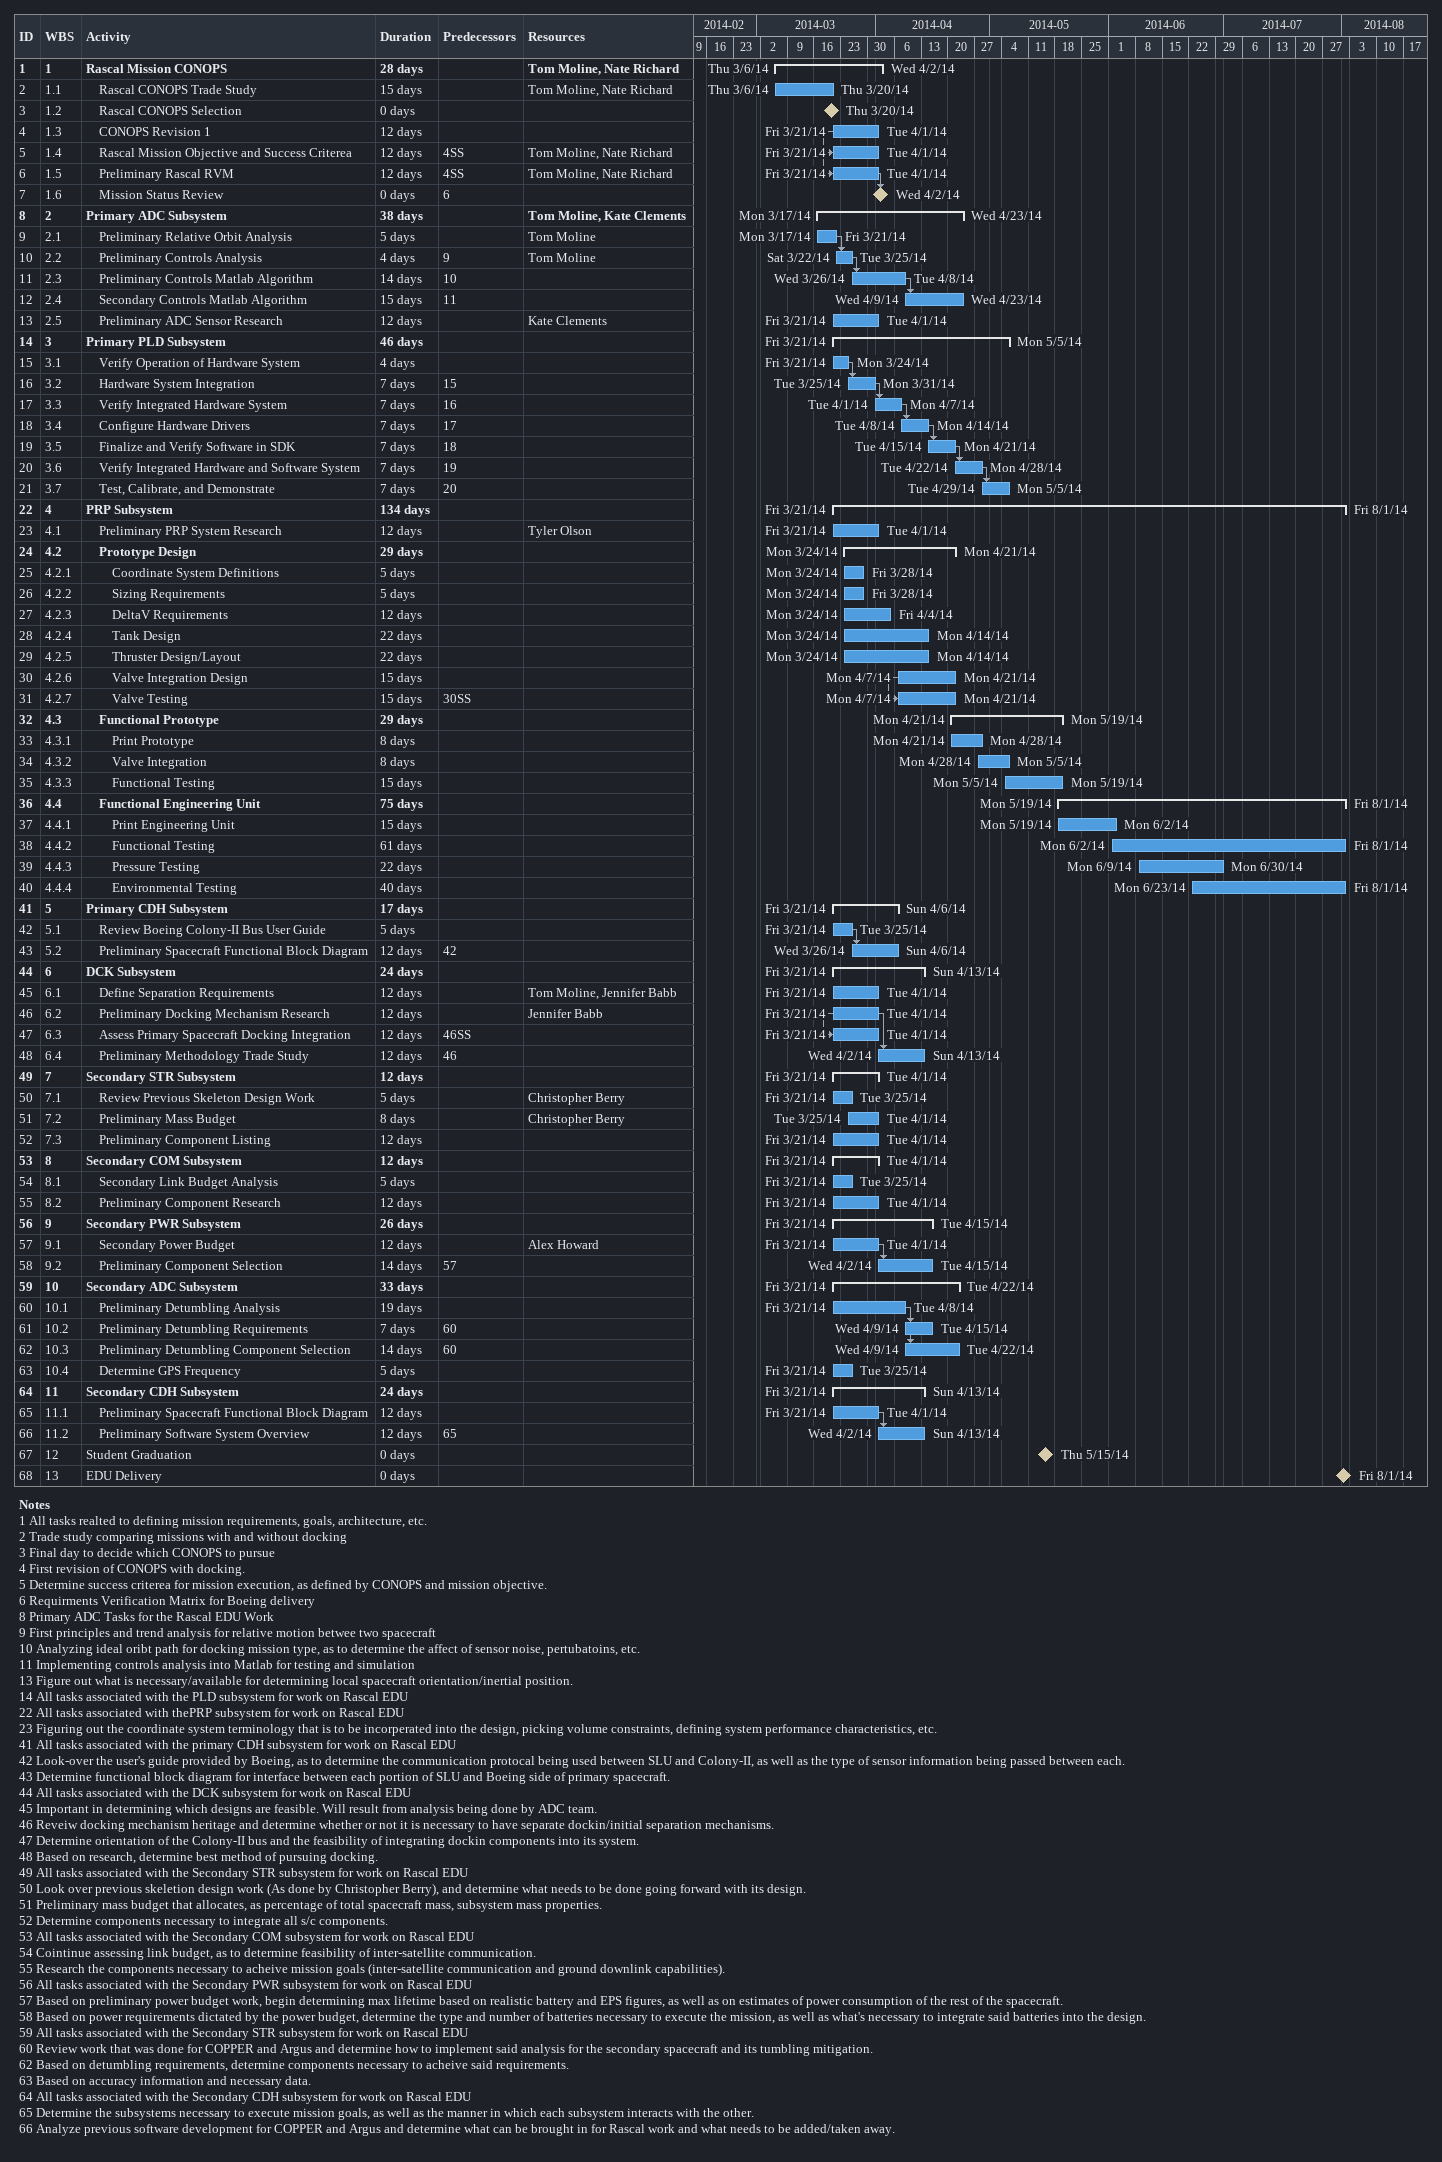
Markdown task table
| ID | WBS | Task | Duration | Start | Finish | Predecessors | Resources |
|---|---|---|---|---|---|---|---|
| 1 | 1 | **Rascal Mission CONOPS** | 28d | 2014-03-06 | 2014-04-02 |  | Tom Moline, Nate Richard |
| 2 | 1.1 | Rascal CONOPS Trade Study | 15d | 2014-03-06 | 2014-03-20 |  | Tom Moline, Nate Richard |
| 3 | 1.2 | Rascal CONOPS Selection | 0d | 2014-03-20 | 2014-03-20 |  |  |
| 4 | 1.3 | CONOPS Revision 1 | 12d | 2014-03-21 | 2014-04-01 |  |  |
| 5 | 1.4 | Rascal Mission Objective and Success Criterea | 12d | 2014-03-21 | 2014-04-01 | 4SS | Tom Moline, Nate Richard |
| 6 | 1.5 | Preliminary Rascal RVM | 12d | 2014-03-21 | 2014-04-01 | 4SS | Tom Moline, Nate Richard |
| 7 | 1.6 | Mission Status Review | 0d | 2014-04-02 | 2014-04-02 | 6 |  |
| 8 | 2 | **Primary ADC Subsystem** | 38d | 2014-03-17 | 2014-04-23 |  | Tom Moline, Kate Clements |
| 9 | 2.1 | Preliminary Relative Orbit Analysis | 5d | 2014-03-17 | 2014-03-21 |  | Tom Moline |
| 10 | 2.2 | Preliminary Controls Analysis | 4d | 2014-03-22 | 2014-03-25 | 9 | Tom Moline |
| 11 | 2.3 | Preliminary Controls Matlab Algorithm | 14d | 2014-03-26 | 2014-04-08 | 10 |  |
| 12 | 2.4 | Secondary Controls Matlab Algorithm | 15d | 2014-04-09 | 2014-04-23 | 11 |  |
| 13 | 2.5 | Preliminary ADC Sensor Research | 12d | 2014-03-21 | 2014-04-01 |  | Kate Clements |
| 14 | 3 | **Primary PLD Subsystem** | 46d | 2014-03-21 | 2014-05-05 |  |  |
| 15 | 3.1 | Verify Operation of Hardware System | 4d | 2014-03-21 | 2014-03-24 |  |  |
| 16 | 3.2 | Hardware System Integration | 7d | 2014-03-25 | 2014-03-31 | 15 |  |
| 17 | 3.3 | Verify Integrated Hardware System | 7d | 2014-04-01 | 2014-04-07 | 16 |  |
| 18 | 3.4 | Configure Hardware Drivers | 7d | 2014-04-08 | 2014-04-14 | 17 |  |
| 19 | 3.5 | Finalize and Verify Software in SDK | 7d | 2014-04-15 | 2014-04-21 | 18 |  |
| 20 | 3.6 | Verify Integrated Hardware and Software System | 7d | 2014-04-22 | 2014-04-28 | 19 |  |
| 21 | 3.7 | Test, Calibrate, and Demonstrate | 7d | 2014-04-29 | 2014-05-05 | 20 |  |
| 22 | 4 | **PRP Subsystem** | 134d | 2014-03-21 | 2014-08-01 |  |  |
| 23 | 4.1 | Preliminary PRP System Research | 12d | 2014-03-21 | 2014-04-01 |  | Tyler Olson |
| 24 | 4.2 | **Prototype Design** | 29d | 2014-03-24 | 2014-04-21 |  |  |
| 25 | 4.2.1 | Coordinate System Definitions | 5d | 2014-03-24 | 2014-03-28 |  |  |
| 26 | 4.2.2 | Sizing Requirements | 5d | 2014-03-24 | 2014-03-28 |  |  |
| 27 | 4.2.3 | DeltaV Requirements | 12d | 2014-03-24 | 2014-04-04 |  |  |
| 28 | 4.2.4 | Tank Design | 22d | 2014-03-24 | 2014-04-14 |  |  |
| 29 | 4.2.5 | Thruster Design/Layout | 22d | 2014-03-24 | 2014-04-14 |  |  |
| 30 | 4.2.6 | Valve Integration Design | 15d | 2014-04-07 | 2014-04-21 |  |  |
| 31 | 4.2.7 | Valve Testing | 15d | 2014-04-07 | 2014-04-21 | 30SS |  |
| 32 | 4.3 | **Functional Prototype** | 29d | 2014-04-21 | 2014-05-19 |  |  |
| 33 | 4.3.1 | Print Prototype | 8d | 2014-04-21 | 2014-04-28 |  |  |
| 34 | 4.3.2 | Valve Integration | 8d | 2014-04-28 | 2014-05-05 |  |  |
| 35 | 4.3.3 | Functional Testing | 15d | 2014-05-05 | 2014-05-19 |  |  |
| 36 | 4.4 | **Functional Engineering Unit** | 75d | 2014-05-19 | 2014-08-01 |  |  |
| 37 | 4.4.1 | Print Engineering Unit | 15d | 2014-05-19 | 2014-06-02 |  |  |
| 38 | 4.4.2 | Functional Testing | 61d | 2014-06-02 | 2014-08-01 |  |  |
| 39 | 4.4.3 | Pressure Testing | 22d | 2014-06-09 | 2014-06-30 |  |  |
| 40 | 4.4.4 | Environmental Testing | 40d | 2014-06-23 | 2014-08-01 |  |  |
| 41 | 5 | **Primary CDH Subsystem** | 17d | 2014-03-21 | 2014-04-06 |  |  |
| 42 | 5.1 | Review Boeing Colony-II Bus User Guide | 5d | 2014-03-21 | 2014-03-25 |  |  |
| 43 | 5.2 | Preliminary Spacecraft Functional Block Diagram | 12d | 2014-03-26 | 2014-04-06 | 42 |  |
| 44 | 6 | **DCK Subsystem** | 24d | 2014-03-21 | 2014-04-13 |  |  |
| 45 | 6.1 | Define Separation Requirements | 12d | 2014-03-21 | 2014-04-01 |  | Tom Moline, Jennifer Babb |
| 46 | 6.2 | Preliminary Docking Mechanism Research | 12d | 2014-03-21 | 2014-04-01 |  | Jennifer Babb |
| 47 | 6.3 | Assess Primary Spacecraft Docking Integration | 12d | 2014-03-21 | 2014-04-01 | 46SS |  |
| 48 | 6.4 | Preliminary Methodology Trade Study | 12d | 2014-04-02 | 2014-04-13 | 46 |  |
| 49 | 7 | **Secondary STR Subsystem** | 12d | 2014-03-21 | 2014-04-01 |  |  |
| 50 | 7.1 | Review Previous Skeleton Design Work | 5d | 2014-03-21 | 2014-03-25 |  | Christopher Berry |
| 51 | 7.2 | Preliminary Mass Budget | 8d | 2014-03-25 | 2014-04-01 |  | Christopher Berry |
| 52 | 7.3 | Preliminary Component Listing | 12d | 2014-03-21 | 2014-04-01 |  |  |
| 53 | 8 | **Secondary COM Subsystem** | 12d | 2014-03-21 | 2014-04-01 |  |  |
| 54 | 8.1 | Secondary Link Budget Analysis | 5d | 2014-03-21 | 2014-03-25 |  |  |
| 55 | 8.2 | Preliminary Component Research | 12d | 2014-03-21 | 2014-04-01 |  |  |
| 56 | 9 | **Secondary PWR Subsystem** | 26d | 2014-03-21 | 2014-04-15 |  |  |
| 57 | 9.1 | Secondary Power Budget | 12d | 2014-03-21 | 2014-04-01 |  | Alex Howard |
| 58 | 9.2 | Preliminary Component Selection | 14d | 2014-04-02 | 2014-04-15 | 57 |  |
| 59 | 10 | **Secondary ADC Subsystem** | 33d | 2014-03-21 | 2014-04-22 |  |  |
| 60 | 10.1 | Preliminary Detumbling Analysis | 19d | 2014-03-21 | 2014-04-08 |  |  |
| 61 | 10.2 | Preliminary Detumbling Requirements | 7d | 2014-04-09 | 2014-04-15 | 60 |  |
| 62 | 10.3 | Preliminary Detumbling Component Selection | 14d | 2014-04-09 | 2014-04-22 | 60 |  |
| 63 | 10.4 | Determine GPS Frequency | 5d | 2014-03-21 | 2014-03-25 |  |  |
| 64 | 11 | **Secondary CDH Subsystem** | 24d | 2014-03-21 | 2014-04-13 |  |  |
| 65 | 11.1 | Preliminary Spacecraft Functional Block Diagram | 12d | 2014-03-21 | 2014-04-01 |  |  |
| 66 | 11.2 | Preliminary Software System Overview | 12d | 2014-04-02 | 2014-04-13 | 65 |  |
| 67 | 12 | Student Graduation | 0d | 2014-05-15 | 2014-05-15 |  |  |
| 68 | 13 | EDU Delivery | 0d | 2014-08-01 | 2014-08-01 |  |  |

Notes
- 1: All tasks realted to defining mission requirements, goals, architecture, etc.
- 2: Trade study comparing missions with and without docking
- 3: Final day to decide which CONOPS to pursue
- 4: First revision of CONOPS with docking.
- 5: Determine success criterea for mission execution, as defined by CONOPS and mission objective.
- 6: Requirments Verification Matrix for Boeing delivery
- 8: Primary ADC Tasks for the Rascal EDU Work
- 9: First principles and trend analysis for relative motion betwee two spacecraft
- 10: Analyzing ideal oribt path for docking mission type, as to determine the affect of sensor noise, pertubatoins, etc.
- 11: Implementing controls analysis into Matlab for testing and simulation
- 13: Figure out what is necessary/available for determining local spacecraft orientation/inertial position.
- 14: All tasks associated with the PLD subsystem for work on Rascal EDU
- 22: All tasks associated with thePRP subsystem for work on Rascal EDU
- 23: Figuring out the coordinate system terminology that is to be incorperated into the design, picking volume constraints, defining system performance characteristics, etc.
- 41: All tasks associated with the primary CDH subsystem for work on Rascal EDU
- 42: Look-over the user's guide provided by Boeing, as to determine the communication protocal being used between SLU and Colony-II, as well as the type of sensor information being passed between each.
- 43: Determine functional block diagram for interface between each portion of SLU and Boeing side of primary spacecraft.
- 44: All tasks associated with the DCK subsystem for work on Rascal EDU
- 45: Important in determining which designs are feasible. Will result from analysis being done by ADC team.
- 46: Reveiw docking mechanism heritage and determine whether or not it is necessary to have separate dockin/initial separation mechanisms.
- 47: Determine orientation of the Colony-II bus and the feasibility of integrating dockin components into its system.
- 48: Based on research, determine best method of pursuing docking.
- 49: All tasks associated with the Secondary STR subsystem for work on Rascal EDU
- 50: Look over previous skeletion design work (As done by Christopher Berry), and determine what needs to be done going forward with its design.
- 51: Preliminary mass budget that allocates, as percentage of total spacecraft mass, subsystem mass properties.
- 52: Determine components necessary to integrate all s/c components.
- 53: All tasks associated with the Secondary COM subsystem for work on Rascal EDU
- 54: Cointinue assessing link budget, as to determine feasibility of inter-satellite communication.
- 55: Research the components necessary to acheive mission goals (inter-satellite communication and ground downlink capabilities).
- 56: All tasks associated with the Secondary PWR subsystem for work on Rascal EDU
- 57: Based on preliminary power budget work, begin determining max lifetime based on realistic battery and EPS figures, as well as on estimates of power consumption of the rest of the spacecraft.
- 58: Based on power requirements dictated by the power budget, determine the type and number of batteries necessary to execute the mission, as well as what's necessary to integrate said batteries into the design.
- 59: All tasks associated with the Secondary STR subsystem for work on Rascal EDU
- 60: Review work that was done for COPPER and Argus and determine how to implement said analysis for the secondary spacecraft and its tumbling mitigation.
- 62: Based on detumbling requirements, determine components necessary to acheive said requirements.
- 63: Based on accuracy information and necessary data.
- 64: All tasks associated with the Secondary CDH subsystem for work on Rascal EDU
- 65: Determine the subsystems necessary to execute mission goals, as well as the manner in which each subsystem interacts with the other.
- 66: Analyze previous software development for COPPER and Argus and determine what can be brought in for Rascal work and what needs to be added/taken away.
